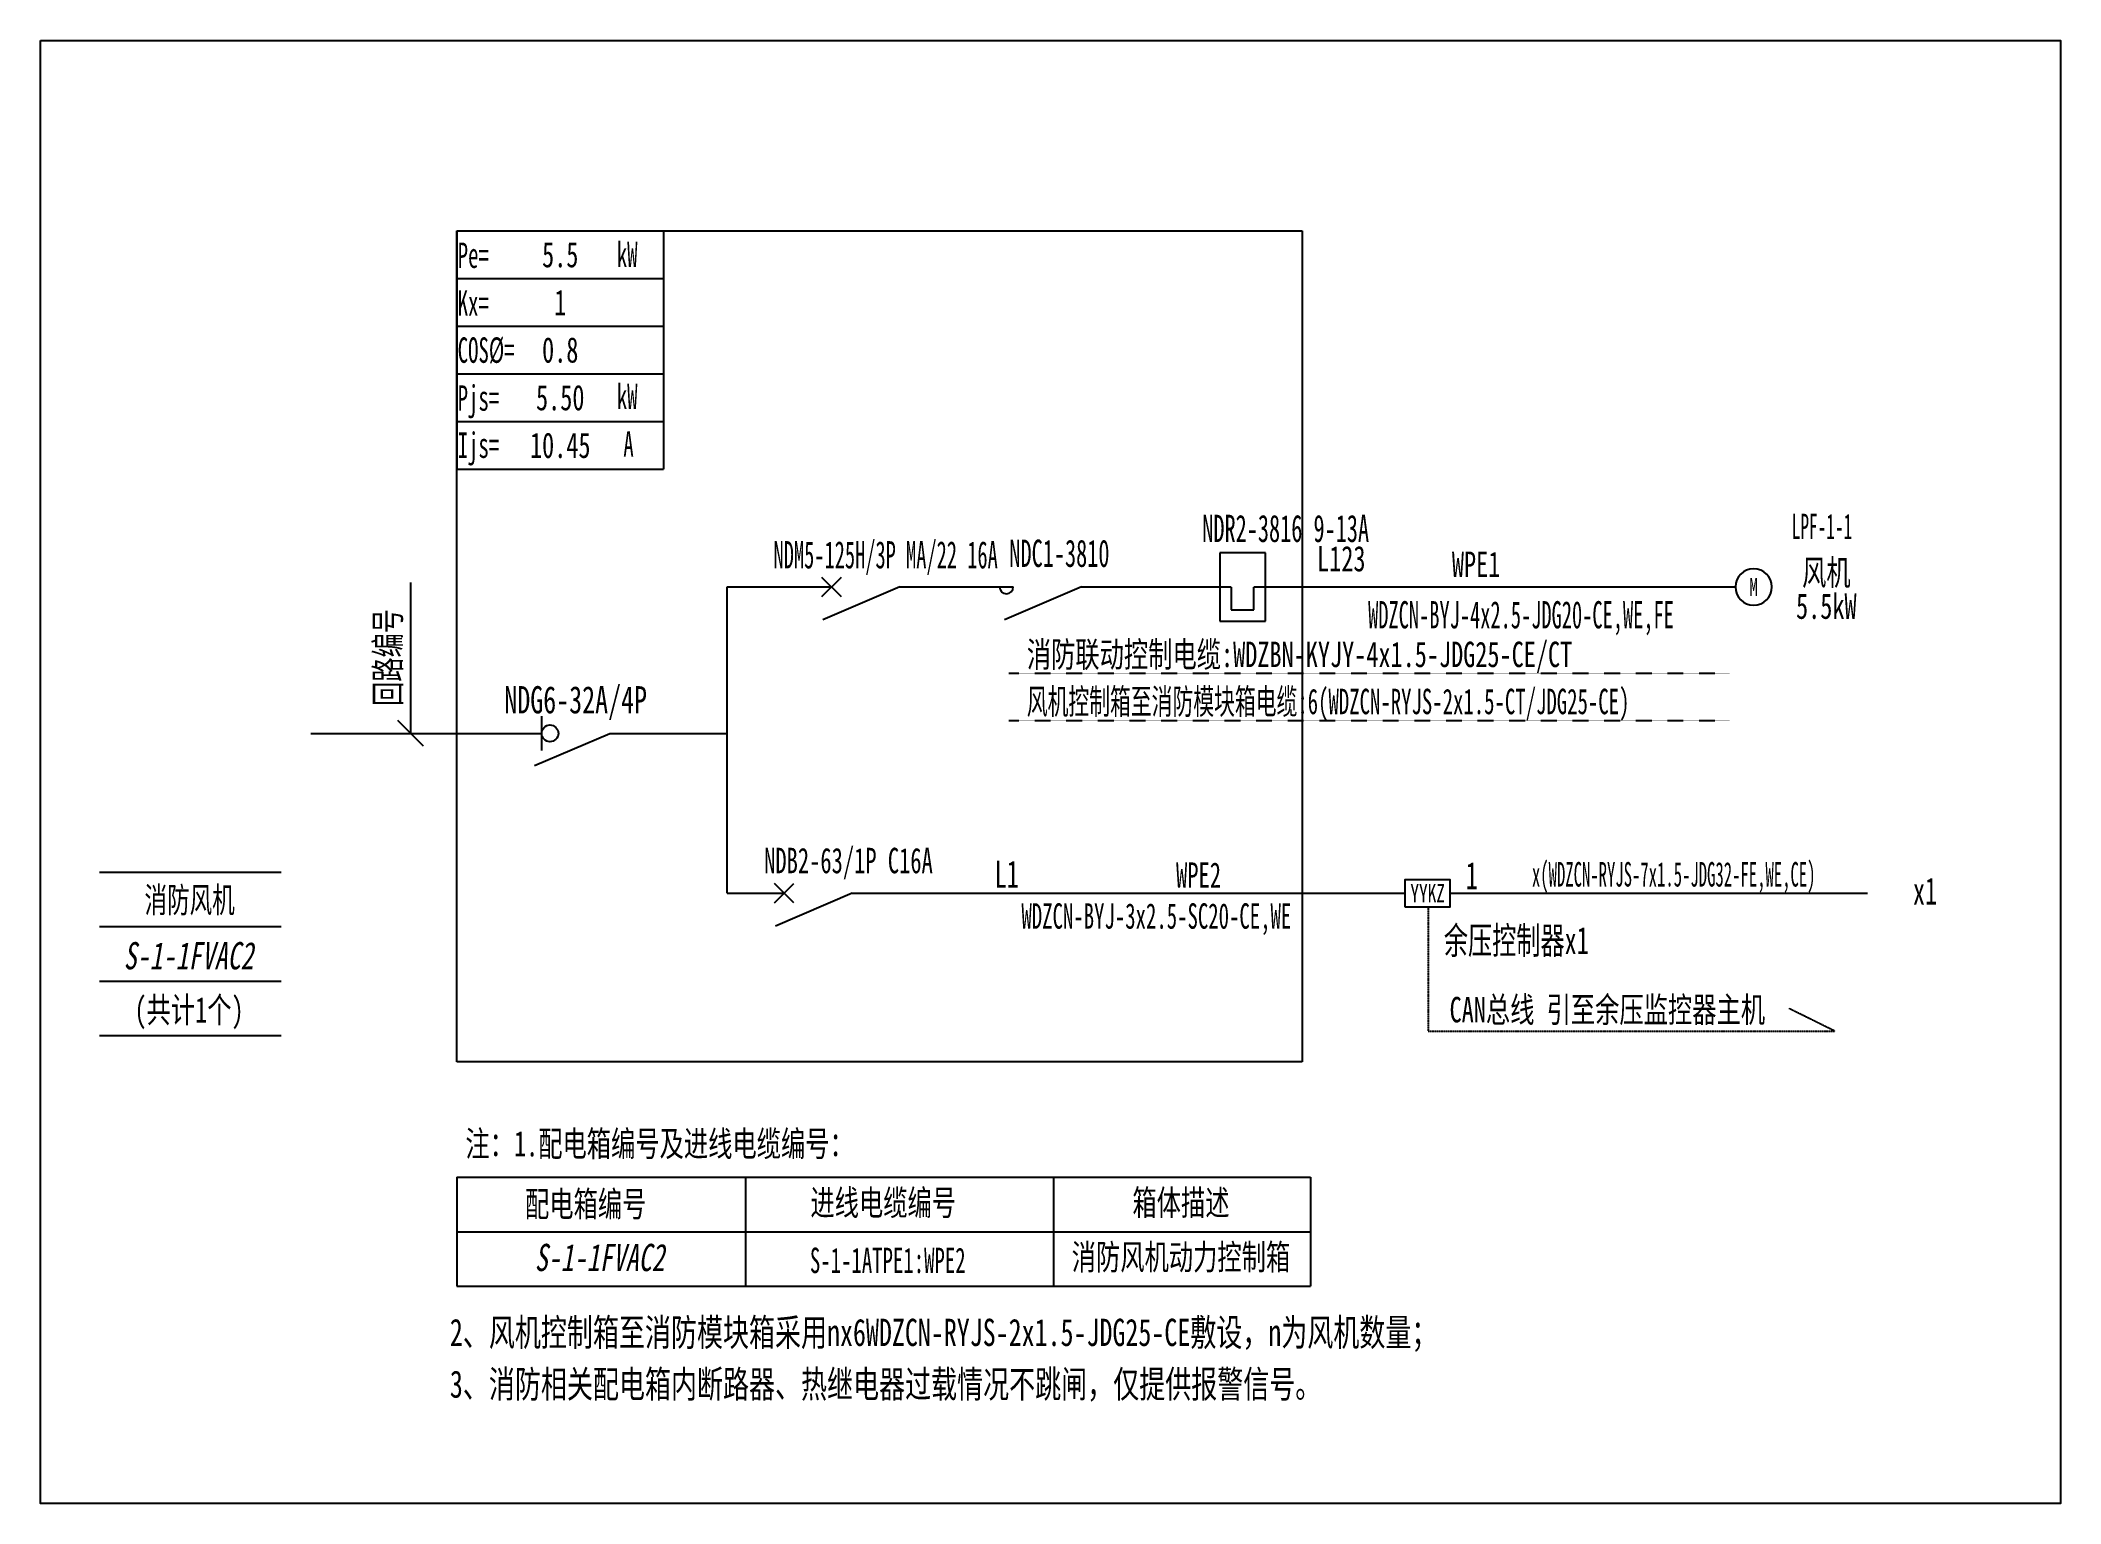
# Model space of a CAD drawing. Extents: x 334332 to 336770, y 296056 to 297822.
import ezdxf
from ezdxf.enums import TextEntityAlignment as Align

# ---------------------------------------------------------------- set-up
doc = ezdxf.new("R2010")
doc.units = 0
doc.header["$MEASUREMENT"] = 0
for name, pattern in [('DASH', [0.35, 0.25, -0.1]), ('DASHDOT', [1, 0.5, -0.25, 0, -0.25]), ('DASHED', [0.75, 0.5, -0.25])]:
    doc.linetypes.add(name, pattern=pattern)
for name, color, linetype in [('D_E_Eqpm(强电设备)', 100, 'Continuous'), ('D_E_Eqpm（强电设备）', 100, 'Continuous'), ('D_E_Text(强电文字)', 51, 'Continuous'), ('D_E_Text（强电文字）', 51, 'Continuous'), ('D_E_Wire(强电线缆)', 10, 'Continuous'), ('D_E_Wire（强电线缆）', 10, 'Continuous'), ('D_Em_Eqpm（消防设备）', 100, 'Continuous'), ('D_T_TableDim（表格尺寸）', 255, 'Continuous'), ('E_E_Text（强电文字）', 51, 'Continuous'), ('系统图', 220, 'Continuous')]:
    doc.layers.add(name, color=color, linetype=linetype)
doc.styles.add('$1$电气', font='', dxfattribs={"width": 0.7})
doc.styles.add('$1$电气箱', font='simhei.ttf', dxfattribs={"width": 0.8, "oblique": 10})
doc.styles.add('$3$电气', font='', dxfattribs={"width": 0.7})
doc.styles.add('电气', font='', dxfattribs={"width": 0.7})
doc.styles.add('电气箱', font='simhei.ttf', dxfattribs={"width": 0.8, "oblique": 10})
doc.styles.get('$1$电气').set_extended_font_data('SimSun')
doc.styles.get('$3$电气').set_extended_font_data('SimSun')
doc.styles.get('电气').set_extended_font_data('SimSun')

# ---------------------------------------------------------------- blocks, each defined once
blk = doc.blocks.new('A$C670F4C17')
at = {"layer": 'D_E_Wire（强电线缆）', "linetype": 'DASHDOT', "ltscale": 0.5}
blk.add_line((0, 0), (7936, 0), dxfattribs=at)
at = {"layer": 'D_E_Text（强电文字）', "style": '电气', "width": 0.7}
blk.add_text('消防联动控制电缆:WDZBN-KYJY-4x1.5-JDG25-CE/CT', height=280, dxfattribs=at).set_placement((198, 68))
blk = doc.blocks.new('A$C70CE04DF')
at = {"layer": 'D_E_Wire（强电线缆）', "linetype": 'DASHDOT', "ltscale": 0.5}
blk.add_line((0, 0), (7936, 0), dxfattribs=at)
at = {"layer": 'D_E_Text（强电文字）', "style": '电气', "width": 0.6}
blk.add_text('风机控制箱至消防模块箱电缆:6(WDZCN-RYJS-2x1.5-CT/JDG25-CE)', height=280, dxfattribs=at).set_placement((198, 68))
blk = doc.blocks.new('1')
at = {"layer": 'D_E_Eqpm(强电设备)'}
for p, q in [((-314387, 61832), (-314387, 61082)), ((-313887, 61832), (-314387, 61832)), ((-313887, 61082), (-313887, 61832)), ((-314262, 61457), (-314262, 61207)), ((-314012, 61207), (-314012, 61457)), ((-314262, 61207), (-314012, 61207)), ((-314387, 61082), (-313887, 61082))]:
    blk.add_line(p, q, dxfattribs=at)
blk = doc.blocks.new('电机')
at = {"layer": 'D_E_Eqpm（强电设备）'}
for start, end in [(90, 180), (180, 270), (0, 90), (270, 0)]:
    blk.add_arc((0, 0), 200, start, end, dxfattribs=at)
at = {"layer": 'D_E_Eqpm（强电设备）', "color": 51, "style": '电气', "width": 0.7}
blk.add_text('M', height=200, dxfattribs=at).set_placement((0, 0), align=Align.MIDDLE)

msp = doc.modelspace()

# ---------------------------------------------------------------- linework, layer by layer
at = {"linetype": 'DASHED'}
for p, q in [((334835, 296589.5, 0), (334835, 297591.7, 0)), ((334835, 297591.7, 0), (335854.7, 297591.7, 0)), ((335854.7, 297591.7, 0), (335854.7, 296589.5, 0)), ((335854.7, 296589.5, 0), (334835, 296589.5, 0))]:
    msp.add_line(p, q, dxfattribs=at)
at = {"layer": 'D_E_Eqpm(强电设备)', "color": 100}
for p, q in [((335275.3, 297150.5, 0), (335298.6, 297173.8, 0)), ((335298.6, 297150.5, 0), (335275.3, 297173.8, 0)), ((335298.6, 297173.8, 0), (335275.3, 297150.5, 0)), ((335275.3, 297173.8, 0), (335298.6, 297150.5, 0)), ((335369.1, 297162.2, 0), (335276.4, 297122.4, 0)), ((335588.2, 297162.2, 0), (335495.5, 297122.4, 0))]:
    msp.add_line(p, q, dxfattribs=at)
msp.add_arc((335497.8, 297162.2, 0), 8.22, 180, 0, dxfattribs=at)
at = {"layer": 'D_E_Eqpm（强电设备）'}
for p, q in [((334937.1, 297006.4, 0), (334937.1, 296964.8, 0)), ((335218.1, 296781.1, 0), (335241.3, 296804.3, 0)), ((335241.3, 296781.1, 0), (335218.1, 296804.3, 0)), ((335218.1, 296781.1, 0), (335241.3, 296804.3, 0)), ((335241.3, 296781.1, 0), (335218.1, 296804.3, 0)), ((335311.9, 296792.7, 0), (335219.1, 296752.9, 0)), ((335311.9, 296792.7, 0), (335219.1, 296752.9, 0))]:
    msp.add_line(p, q, dxfattribs=at)
at = {"layer": 'D_E_Eqpm（强电设备）', "color": 100}
msp.add_line((334928.6, 296946.7, 0), (335019.3, 296985.6, 0), dxfattribs=at)
at = {"layer": 'D_E_Eqpm（强电设备）'}
msp.add_circle((334947.2, 296985.6, 0), 10.1, dxfattribs=at)
at = {"layer": 'D_E_Text（强电文字）'}
for p, q in [((334835, 297591.7, 0), (335084.2, 297591.7, 0)), ((334835, 297591.7, 0), (334835, 297304.1, 0)), ((335084.2, 297591.7, 0), (335084.2, 297304.1, 0)), ((334835, 297534.2, 0), (335084.2, 297534.2, 0)), ((334835, 297476.7, 0), (335084.2, 297476.7, 0)), ((334835, 297419.2, 0), (335084.2, 297419.2, 0)), ((334835, 297361.6, 0), (335084.2, 297361.6, 0)), ((334835, 297304.1, 0), (335084.2, 297304.1, 0)), ((334779.3, 296985.6, 0), (334779.3, 297167.4, 0)), ((334794.8, 296970.1, 0), (334763.8, 297001.1, 0))]:
    msp.add_line(p, q, dxfattribs=at)
at = {"layer": 'D_E_Wire(强电线缆)', "color": 10}
for p, q in [((335160.8, 297162.2, 0), (335287, 297162.2, 0)), ((335369.1, 297162.2, 0), (335506.1, 297162.2, 0)), ((335588.2, 297162.2, 0), (335769, 297162.2, 0)), ((335796.4, 297162.2, 0), (336377.3, 297162.2, 0))]:
    msp.add_line(p, q, dxfattribs=at)
at = {"layer": 'D_E_Wire（强电线缆）'}
for p, q in [((335160.8, 296792.7, 0), (335160.8, 297162.2, 0)), ((335160.8, 296815.5, 0), (335160.8, 297155.7, 0)), ((334658.8, 296985.6, 0), (334937.1, 296985.6, 0)), ((335019.3, 296985.6, 0), (335160.8, 296985.6, 0)), ((335160.8, 296838.1, 0), (335160.8, 296892.3, 0)), ((335160.8, 296792.7, 0), (335229.7, 296792.7, 0)), ((335311.9, 296792.7, 0), (335978.5, 296792.7, 0)), ((336033.3, 296792.7, 0), (336536.6, 296792.7, 0))]:
    msp.add_line(p, q, dxfattribs=at)
at = {"layer": 'D_E_Wire（强电线缆）', "linetype": 'DASH'}
for p, q in [((336006.7, 296776.3, 0), (336006.7, 296626.4, 0)), ((336497.2, 296626.4, 0), (336442.1, 296653.6, 0)), ((336006.7, 296626.4, 0), (336497.2, 296626.4, 0))]:
    msp.add_line(p, q, dxfattribs=at)
at = {"layer": 'D_Em_Eqpm（消防设备）', "elevation": 0}
msp.add_lwpolyline([(335978.5, 296776.3), (336033.3, 296776.3), (336033.3, 296809.1), (335978.5, 296809.1)], close=True, dxfattribs=at)
at = {"layer": 'D_T_TableDim（表格尺寸）', "color": 255}
for p, q in [((334403.8, 296818.3, 0), (334622.9, 296818.3, 0)), ((334403.8, 296752.6, 0), (334622.9, 296752.6, 0)), ((334403.8, 296686.8, 0), (334622.9, 296686.8, 0)), ((334403.8, 296621.1, 0), (334622.9, 296621.1, 0))]:
    msp.add_line(p, q, dxfattribs=at)
at = {"layer": 'D_T_TableDim（表格尺寸）', "ltscale": 3.5}
for p, q in [((334835, 296450.1, 0), (335864.6, 296450.1, 0)), ((334835, 296450.1, 0), (334835, 296318.6, 0)), ((335183.1, 296450.1, 0), (335183.1, 296318.6, 0)), ((335554.8, 296450.1, 0), (335554.8, 296318.6, 0)), ((335864.6, 296450.1, 0), (335864.6, 296318.6, 0)), ((334835, 296384.4, 0), (335864.6, 296384.4, 0)), ((334835, 296384.4, 0), (335864.6, 296384.4, 0)), ((335183.1, 296384.4, 0), (335183.1, 296318.6, 0)), ((335554.8, 296384.4, 0), (335554.8, 296318.6, 0)), ((334835, 296318.6, 0), (335864.6, 296318.6, 0))]:
    msp.add_line(p, q, dxfattribs=at)
at = {"layer": '系统图', "ltscale": 9973.992009}
msp.add_lwpolyline([(334332.5, 297821.5), (336769.5, 297821.5), (336769.5, 296056.5), (334332.5, 296056.5)], close=True, dxfattribs=at)

# ---------------------------------------------------------------- block references
at = {"layer": 'D_E_Eqpm(强电设备)', "color": 100, "xscale": 0.1095544982200655, "yscale": 0.1095544982200655, "zscale": 0.1095544982200655}
msp.add_blockref('1', (370197.9, 290429.2, 0), dxfattribs=at)
at = {"layer": 'D_E_Eqpm（强电设备）', "xscale": 0.1095544982200655, "yscale": 0.1095544982200655, "zscale": 0.1095544982200655}
msp.add_blockref('电机', (336399.2, 297162.2, 0), dxfattribs=at)
at = {"layer": 'D_E_Wire（强电线缆）', "xscale": 0.1095544982200655, "yscale": 0.1095544982200655, "zscale": 0.1095544982200655}
for name, p in [('A$C670F4C17', (335500.7, 297058.1, 0)), ('A$C70CE04DF', (335500.7, 297001.3, 0))]:
    msp.add_blockref(name, p, dxfattribs=at)

# ---------------------------------------------------------------- texts
at = {"layer": 'D_E_Text(强电文字)', "color": 51, "style": '电气'}
for s, height, width, p in [('NDR2-3816 9-13A', 32.866, 0.6, (335734.1, 297216.4, 0)), ('NDM5-125H/3P MA/22 16A', 32.866, 0.55, (335216.9, 297184.6, 0)), ('NDC1-3810', 32.87, 0.6, (335501.4, 297186.4, 0))]:
    msp.add_text(s, height=height, dxfattribs=dict(at, width=width)).set_placement(p)
at = {"layer": 'D_E_Text(强电文字)', "color": 51, "style": '电气', "width": 0.55}
msp.add_text('WDZCN-BYJ-4x2.5-JDG20-CE,WE,FE', height=32.866, dxfattribs=at).set_placement((336118.6, 297124.7, 0), align=Align.MIDDLE)
at = {"layer": 'D_E_Text(强电文字)', "color": 51, "style": '$3$电气', "width": 0.7}
msp.add_text('NDG6-32A/4P', height=32.866, dxfattribs=at).set_placement((334978.2, 297009.7, 0), align=Align.CENTER)
at = {"layer": 'D_E_Text（强电文字）', "linetype": 'Continuous', "style": '电气', "width": 0.6}
for s, height, p in [('Pe=', 30.68, (334835.9, 297547, 0)), ('kW', 30.68, (335027.8, 297548, 0)), ('Kx=', 30.68, (334835.9, 297489.3, 0)), ('COS%%C=', 30.68, (334835.9, 297432.6, 0)), ('Pjs=', 30.68, (334835.9, 297374.8, 0)), ('kW', 30.68, (335027.8, 297376.7, 0)), ('Ijs=', 30.68, (334835.9, 297317.9, 0)), ('A', 30.7, (335035.7, 297319.2, 0))]:
    msp.add_text(s, height=height, dxfattribs=at).set_placement(p)
at = {"layer": 'D_E_Text（强电文字）'}
for s, style, width, p in [('LPF-1-1', '电气', 0.5, (336481.7, 297219.9, 0)), ('(共计1个)', '$1$电气', 0.7, (334511.8, 296636.8, 0))]:
    msp.add_text(s, height=30.68, dxfattribs=dict(at, style=style, width=width)).set_placement(p, align=Align.CENTER)
at = {"layer": 'D_E_Text（强电文字）', "style": '电气', "width": 0.7}
for s, height, p in [('L123', 30.68, (335872.6, 297181, 0)), ('注：1.配电箱编号及进线电缆编号：', 30.675, (334845.2, 296475.3, 0)), (' 2、风机控制箱至消防模块箱采用nx6WDZCN-RYJS-2x1.5-JDG25-CE敷设，n为风机数量；', 32.866, (334810.8, 296246.6, 0)), (' 3、消防相关配电箱内断路器、热继电器过载情况不跳闸，仅提供报警信号。', 32.866, (334810.8, 296184.2, 0))]:
    msp.add_text(s, height=height, dxfattribs=at).set_placement(p)
at = {"layer": 'D_E_Text（强电文字）', "color": 51, "style": '电气', "width": 0.7}
msp.add_text('WPE1', height=30.68, dxfattribs=at).set_placement((336035.2, 297174.3, 0))
at = {"layer": 'D_E_Text（强电文字）'}
for s, height, style, width, p in [('风机', 30.68, '电气', 0.7, (336486.9, 297180.2, 0)), ('5.5kW', 30.68, '电气', 0.7, (336486.9, 297139.5, 0)), ('NDB2-63/1P C16A', 30.675, '电气', 0.65, (335307.3, 296829.7, 0)), ('消防风机', 30.68, '$1$电气', 0.65, (334512.5, 296785.3, 0)), ('WDZCN-BYJ-3x2.5-SC20-CE,WE', 30.675, '电气', 0.6, (335678.7, 296761.6, 0)), ('CAN总线 引至余压监控器主机', 30.675, '电气', 0.7, (336222.7, 296653.1, 0)), ('配电箱编号', 30.68, '电气', 0.7, (334990.3, 296418.6, 0)), ('进线电缆编号', 30.68, '电气', 0.7, (335349.2, 296420.2, 0)), ('箱体描述', 30.68, '电气', 0.7, (335708.4, 296420.2, 0)), ('S-1-1ATPE1:WPE2', 30.675, '电气', 0.6, (335354.7, 296349.9, 0)), ('消防风机动力控制箱', 30.68, '电气', 0.7, (335708.4, 296354.5, 0))]:
    msp.add_text(s, height=height, dxfattribs=dict(at, style=style, width=width)).set_placement(p, align=Align.MIDDLE)
at = {"layer": 'D_E_Text（强电文字）', "style": '$3$电气', "width": 0.7}
msp.add_text('回路编号', height=30.68, rotation=90, dxfattribs=at).set_placement((334766.9, 297018.6, 0))
at = {"layer": 'D_E_Text（强电文字）', "color": 51, "style": '电气', "width": 0.5}
msp.add_text('x(WDZCN-RYJS-7x1.5-JDG32-FE,WE,CE)', height=29.58, dxfattribs=at).set_placement((336302.8, 296800.8, 0), align=Align.CENTER)
at = {"layer": 'D_E_Text（强电文字）', "oblique": 10, "width": 0.7}
for style, p in [('$1$电气箱', (334511.2, 296717.4, 0)), ('电气箱', (335007.1, 296353.4, 0))]:
    msp.add_text('S-1-1FVAC2', height=32.87, dxfattribs=dict(at, style=style)).set_placement(p, align=Align.MIDDLE)
at = {"layer": 'D_E_Text（强电文字）', "width": 249.213, "attachment_point": 5, "style": '电气'}
for s, insert, char_height in [('5.5', (334959.6, 297562.9, 0), 30.68), ('1', (334959.6, 297505.4, 0), 30.7), ('0.8', (334959.6, 297447.9, 0), 30.68), ('{\\C200;5.50}', (334959.6, 297390.4, 0), 30.675), ('{\\C200;10.45}', (334959.6, 297332.9, 0), 30.675)]:
    msp.add_mtext(s, dxfattribs=dict(at, insert=insert, char_height=char_height))
at = {"layer": 'D_Em_Eqpm（消防设备）', "color": 51, "style": '电气', "width": 0.7}
msp.add_text('YYKZ', height=21.91, dxfattribs=at).set_placement((336006, 296781.9, 0), align=Align.CENTER)
at = {"layer": 'E_E_Text（强电文字）', "linetype": 'Continuous', "style": '电气', "width": 0.65}
for s, height, p in [('L1', 32.87, (335483.6, 296799.3, 0)), ('1', 32.9, (336052, 296797.6, 0)), ('x1', 32.87, (336591.4, 296779, 0)), ('余压控制器x1', 32.87, (336025.5, 296719.4, 0))]:
    msp.add_text(s, height=height, dxfattribs=at).set_placement(p)
msp.add_text('WPE2', height=30.68, dxfattribs=at).set_placement((335729.6, 296799.3, 0), align=Align.CENTER)

doc.saveas('drawing.dxf')
